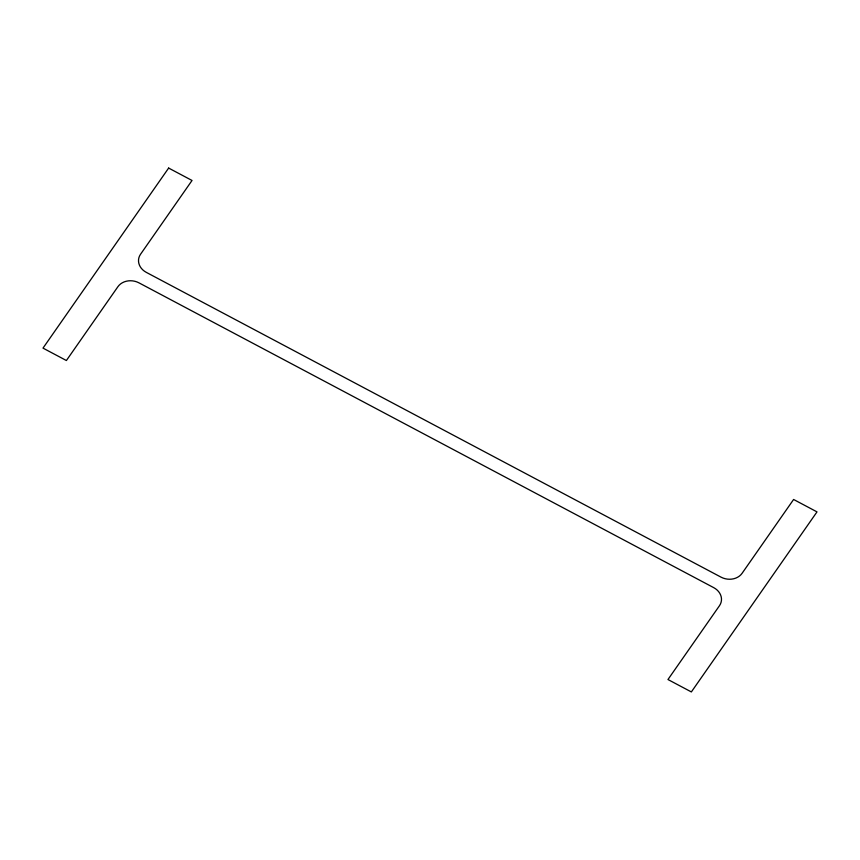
<?xml version="1.0" encoding="UTF-8"?>
<svg xmlns="http://www.w3.org/2000/svg" width="860" height="860" viewBox="0 0 860 860"><rect width="100%" height="100%" fill="white"/><g stroke="black" fill="none" stroke-linecap="round" stroke-linejoin="round"><path stroke-width="1.29" d="M168.646 168.065L43 348.117L66.392 360.523L117.906 286.702A15.512 12.997 9.5 0 1 138.976 282.854L713.703 587.638A15.512 12.997 9.5 0 1 719.476 605.709L667.962 679.529L691.354 691.934L817 511.883L793.608 499.477L742.094 573.297A15.512 12.997 9.5 0 1 721.024 577.146L146.297 272.362A15.512 12.997 9.5 0 1 140.524 254.291L192.038 180.471L168.646 168.065"/></g></svg>
